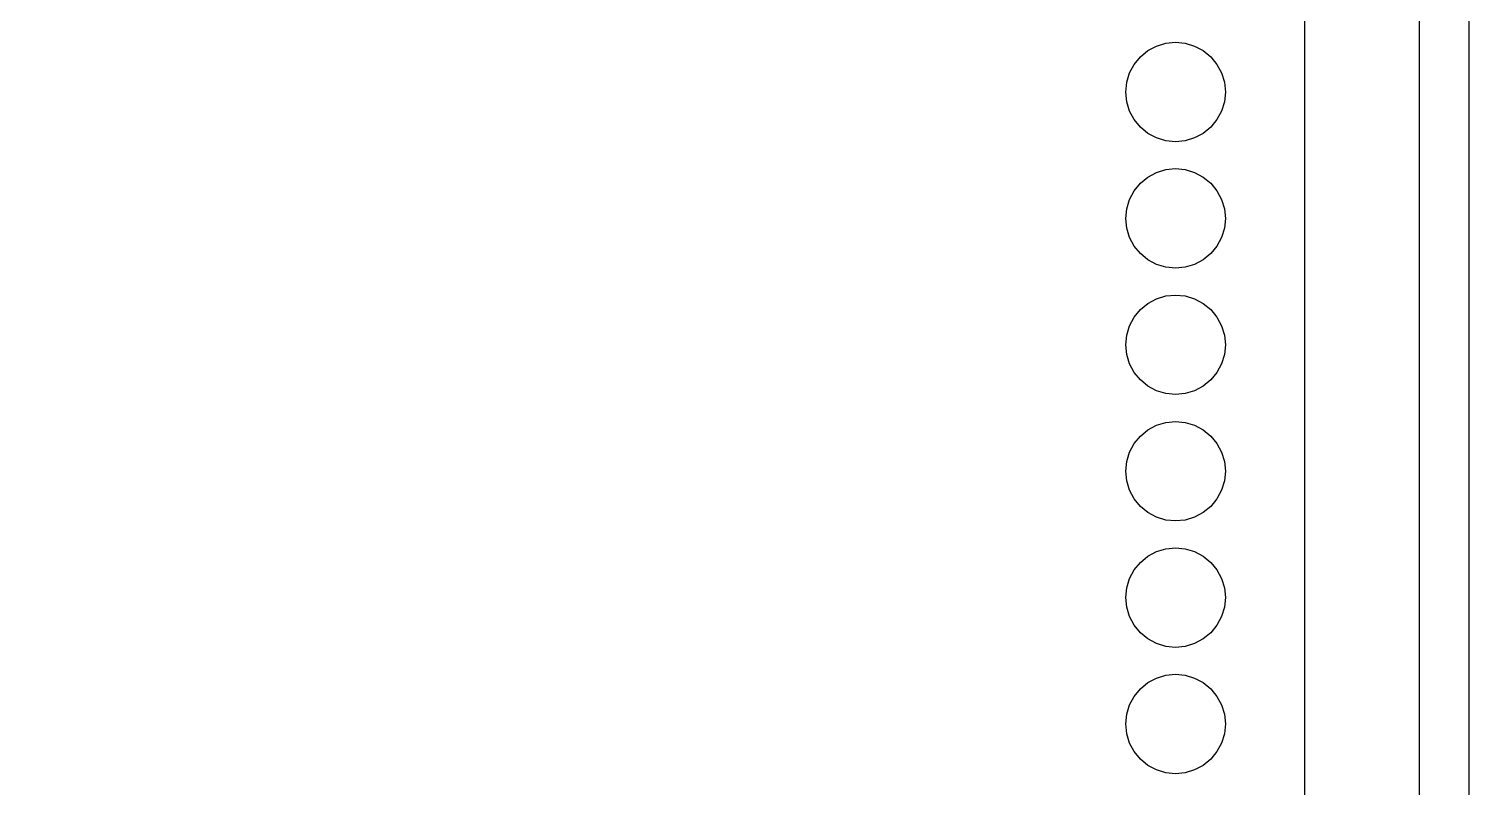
# Model space of a CAD drawing. Header units: millimetres. Extents: x 0 to 489, y -139 to 89.
# Drawn here: x 142.46 to 171.41, y -52.19 to -36.95 of the extents above; entities that cross this region are included whole.
import ezdxf

# ---------------------------------------------------------------- set-up
doc = ezdxf.new("R2010")
doc.units = ezdxf.units.MM
doc.header["$MEASUREMENT"] = 0
doc.layers.get('0').update_dxf_attribs({"linetype": 'CONTINUOUS'})
doc.layers.add('BLACK', color=7, linetype='CONTINUOUS')

msp = doc.modelspace()

# ---------------------------------------------------------------- linework, layer by layer
at = {"linetype": 'Continuous'}
for points in [[(106.41198, -65.94468), (167.41198, -65.94468, 0.41421356), (171.41198, -61.94468), (171.41198, -9.94468, 0.41421356), (167.41198, -5.94468), (106.41198, -5.94468, 0.41421356), (102.41198, -9.94468), (102.41198, -61.94468, 0.41421356)], [(106.41198, -64.94468), (167.41198, -64.94468, 0.41421356), (170.41198, -61.94468), (170.41198, -9.94468, 0.41421356), (167.41198, -6.94468), (106.41198, -6.94468, 0.41421356), (103.41198, -9.94468), (103.41198, -61.94468, 0.41421356)]]:
    msp.add_lwpolyline(points, format="xyb", close=True, dxfattribs=at)
at = {"layer": 'BLACK', "linetype": 'Continuous'}
for p, q in [((168.10024, -9.28422), (168.10024, -62.62422)), ((164.95424, -37.38772), (165.12724, -37.29532)), ((164.95424, -37.38772), (165.12724, -37.29532)), ((164.95424, -37.38772), (165.12724, -37.29532)), ((164.95424, -37.38772), (165.12724, -37.29532)), ((165.12724, -37.29532), (165.31524, -37.23842)), ((165.12724, -37.29532), (165.31524, -37.23842)), ((165.12724, -37.29532), (165.31524, -37.23842)), ((165.12724, -37.29532), (165.31524, -37.23842)), ((165.31524, -37.23842), (165.51024, -37.21922)), ((165.31524, -37.23842), (165.51024, -37.21922)), ((165.31524, -37.23842), (165.51024, -37.21922)), ((165.31524, -37.23842), (165.51024, -37.21922)), ((165.51024, -37.21922), (165.70524, -37.23842)), ((165.51024, -37.21922), (165.70524, -37.23842)), ((165.51024, -37.21922), (165.70524, -37.23842)), ((165.51024, -37.21922), (165.70524, -37.23842)), ((165.70524, -37.23842), (165.89324, -37.29532)), ((165.70524, -37.23842), (165.89324, -37.29532)), ((165.70524, -37.23842), (165.89324, -37.29532)), ((165.70524, -37.23842), (165.89324, -37.29532)), ((165.89324, -37.29532), (166.06624, -37.38772)), ((165.89324, -37.29532), (166.06624, -37.38772)), ((165.89324, -37.29532), (166.06624, -37.38772)), ((165.89324, -37.29532), (166.06624, -37.38772)), ((164.67924, -37.66362), (164.80324, -37.51212)), ((164.67924, -37.66362), (164.80324, -37.51212)), ((164.67924, -37.66362), (164.80324, -37.51212)), ((164.67924, -37.66362), (164.80324, -37.51212)), ((164.80324, -37.51212), (164.95424, -37.38772)), ((164.80324, -37.51212), (164.95424, -37.38772)), ((164.80324, -37.51212), (164.95424, -37.38772)), ((164.80324, -37.51212), (164.95424, -37.38772)), ((166.06624, -37.38772), (166.21724, -37.51212)), ((166.06624, -37.38772), (166.21724, -37.51212)), ((166.06624, -37.38772), (166.21724, -37.51212)), ((166.06624, -37.38772), (166.21724, -37.51212)), ((166.21724, -37.51212), (166.34124, -37.66362)), ((166.21724, -37.51212), (166.34124, -37.66362)), ((166.21724, -37.51212), (166.34124, -37.66362)), ((166.21724, -37.51212), (166.34124, -37.66362)), ((164.52924, -38.02412), (164.58624, -37.83652)), ((164.52924, -38.02412), (164.58624, -37.83652)), ((164.52924, -38.02412), (164.58624, -37.83652)), ((164.52924, -38.02412), (164.58624, -37.83652)), ((164.58624, -37.83652), (164.67924, -37.66362)), ((164.58624, -37.83652), (164.67924, -37.66362)), ((164.58624, -37.83652), (164.67924, -37.66362)), ((164.58624, -37.83652), (164.67924, -37.66362)), ((166.34124, -37.66362), (166.43424, -37.83652)), ((166.34124, -37.66362), (166.43424, -37.83652)), ((166.34124, -37.66362), (166.43424, -37.83652)), ((166.34124, -37.66362), (166.43424, -37.83652)), ((166.43424, -37.83652), (166.49124, -38.02412)), ((166.43424, -37.83652), (166.49124, -38.02412)), ((166.43424, -37.83652), (166.49124, -38.02412)), ((166.43424, -37.83652), (166.49124, -38.02412)), ((164.51024, -38.21922), (164.52924, -38.02412)), ((164.51024, -38.21922), (164.52924, -38.02412)), ((164.51024, -38.21922), (164.52924, -38.02412)), ((164.51024, -38.21922), (164.52924, -38.02412)), ((164.52924, -38.41432), (164.51024, -38.21922)), ((164.52924, -38.41432), (164.51024, -38.21922)), ((164.52924, -38.41432), (164.51024, -38.21922)), ((164.52924, -38.41432), (164.51024, -38.21922)), ((166.49124, -38.02412), (166.51024, -38.21922)), ((166.49124, -38.02412), (166.51024, -38.21922)), ((166.49124, -38.02412), (166.51024, -38.21922)), ((166.49124, -38.02412), (166.51024, -38.21922)), ((166.51024, -38.21922), (166.49124, -38.41432)), ((166.51024, -38.21922), (166.49124, -38.41432)), ((166.51024, -38.21922), (166.49124, -38.41432)), ((166.51024, -38.21922), (166.49124, -38.41432)), ((164.58624, -38.60192), (164.52924, -38.41432)), ((164.58624, -38.60192), (164.52924, -38.41432)), ((164.58624, -38.60192), (164.52924, -38.41432)), ((164.58624, -38.60192), (164.52924, -38.41432)), ((166.49124, -38.41432), (166.43424, -38.60192)), ((166.49124, -38.41432), (166.43424, -38.60192)), ((166.49124, -38.41432), (166.43424, -38.60192)), ((166.49124, -38.41432), (166.43424, -38.60192)), ((164.67924, -38.77482), (164.58624, -38.60192)), ((164.67924, -38.77482), (164.58624, -38.60192)), ((164.67924, -38.77482), (164.58624, -38.60192)), ((164.67924, -38.77482), (164.58624, -38.60192)), ((164.80324, -38.92632), (164.67924, -38.77482)), ((164.80324, -38.92632), (164.67924, -38.77482)), ((164.80324, -38.92632), (164.67924, -38.77482)), ((164.80324, -38.92632), (164.67924, -38.77482)), ((166.34124, -38.77482), (166.21724, -38.92632)), ((166.34124, -38.77482), (166.21724, -38.92632)), ((166.34124, -38.77482), (166.21724, -38.92632)), ((166.34124, -38.77482), (166.21724, -38.92632)), ((166.43424, -38.60192), (166.34124, -38.77482)), ((166.43424, -38.60192), (166.34124, -38.77482)), ((166.43424, -38.60192), (166.34124, -38.77482)), ((166.43424, -38.60192), (166.34124, -38.77482)), ((164.95424, -39.05072), (164.80324, -38.92632)), ((164.95424, -39.05072), (164.80324, -38.92632)), ((164.95424, -39.05072), (164.80324, -38.92632)), ((164.95424, -39.05072), (164.80324, -38.92632)), ((165.12724, -39.14312), (164.95424, -39.05072)), ((165.12724, -39.14312), (164.95424, -39.05072)), ((165.12724, -39.14312), (164.95424, -39.05072)), ((165.12724, -39.14312), (164.95424, -39.05072)), ((166.06624, -39.05072), (165.89324, -39.14312)), ((166.06624, -39.05072), (165.89324, -39.14312)), ((166.06624, -39.05072), (165.89324, -39.14312)), ((166.06624, -39.05072), (165.89324, -39.14312)), ((166.21724, -38.92632), (166.06624, -39.05072)), ((166.21724, -38.92632), (166.06624, -39.05072)), ((166.21724, -38.92632), (166.06624, -39.05072)), ((166.21724, -38.92632), (166.06624, -39.05072)), ((165.31524, -39.20002), (165.12724, -39.14312)), ((165.31524, -39.20002), (165.12724, -39.14312)), ((165.31524, -39.20002), (165.12724, -39.14312)), ((165.31524, -39.20002), (165.12724, -39.14312)), ((165.51024, -39.21922), (165.31524, -39.20002)), ((165.51024, -39.21922), (165.31524, -39.20002)), ((165.51024, -39.21922), (165.31524, -39.20002)), ((165.51024, -39.21922), (165.31524, -39.20002)), ((165.70524, -39.20002), (165.51024, -39.21922)), ((165.70524, -39.20002), (165.51024, -39.21922)), ((165.70524, -39.20002), (165.51024, -39.21922)), ((165.70524, -39.20002), (165.51024, -39.21922)), ((165.89324, -39.14312), (165.70524, -39.20002)), ((165.89324, -39.14312), (165.70524, -39.20002)), ((165.89324, -39.14312), (165.70524, -39.20002)), ((165.89324, -39.14312), (165.70524, -39.20002)), ((164.80324, -40.05212), (164.95424, -39.92772)), ((164.80324, -40.05212), (164.95424, -39.92772)), ((164.80324, -40.05212), (164.95424, -39.92772)), ((164.80324, -40.05212), (164.95424, -39.92772)), ((164.95424, -39.92772), (165.12724, -39.83532)), ((164.95424, -39.92772), (165.12724, -39.83532)), ((164.95424, -39.92772), (165.12724, -39.83532)), ((164.95424, -39.92772), (165.12724, -39.83532)), ((165.12724, -39.83532), (165.31524, -39.77842)), ((165.12724, -39.83532), (165.31524, -39.77842)), ((165.12724, -39.83532), (165.31524, -39.77842)), ((165.12724, -39.83532), (165.31524, -39.77842)), ((165.31524, -39.77842), (165.51024, -39.75922)), ((165.31524, -39.77842), (165.51024, -39.75922)), ((165.31524, -39.77842), (165.51024, -39.75922)), ((165.31524, -39.77842), (165.51024, -39.75922)), ((165.51024, -39.75922), (165.70524, -39.77842)), ((165.51024, -39.75922), (165.70524, -39.77842)), ((165.51024, -39.75922), (165.70524, -39.77842)), ((165.51024, -39.75922), (165.70524, -39.77842)), ((165.70524, -39.77842), (165.89324, -39.83532)), ((165.70524, -39.77842), (165.89324, -39.83532)), ((165.70524, -39.77842), (165.89324, -39.83532)), ((165.70524, -39.77842), (165.89324, -39.83532)), ((165.89324, -39.83532), (166.06624, -39.92772)), ((165.89324, -39.83532), (166.06624, -39.92772)), ((165.89324, -39.83532), (166.06624, -39.92772)), ((165.89324, -39.83532), (166.06624, -39.92772)), ((166.06624, -39.92772), (166.21724, -40.05212)), ((166.06624, -39.92772), (166.21724, -40.05212)), ((166.06624, -39.92772), (166.21724, -40.05212)), ((166.06624, -39.92772), (166.21724, -40.05212)), ((164.58624, -40.37652), (164.67924, -40.20362)), ((164.58624, -40.37652), (164.67924, -40.20362)), ((164.58624, -40.37652), (164.67924, -40.20362)), ((164.58624, -40.37652), (164.67924, -40.20362)), ((164.67924, -40.20362), (164.80324, -40.05212)), ((164.67924, -40.20362), (164.80324, -40.05212)), ((164.67924, -40.20362), (164.80324, -40.05212)), ((164.67924, -40.20362), (164.80324, -40.05212)), ((166.21724, -40.05212), (166.34124, -40.20362)), ((166.21724, -40.05212), (166.34124, -40.20362)), ((166.21724, -40.05212), (166.34124, -40.20362)), ((166.21724, -40.05212), (166.34124, -40.20362)), ((166.34124, -40.20362), (166.43424, -40.37652)), ((166.34124, -40.20362), (166.43424, -40.37652)), ((166.34124, -40.20362), (166.43424, -40.37652)), ((166.34124, -40.20362), (166.43424, -40.37652)), ((164.52924, -40.56412), (164.58624, -40.37652)), ((164.52924, -40.56412), (164.58624, -40.37652)), ((164.52924, -40.56412), (164.58624, -40.37652)), ((164.52924, -40.56412), (164.58624, -40.37652)), ((166.43424, -40.37652), (166.49124, -40.56412)), ((166.43424, -40.37652), (166.49124, -40.56412)), ((166.43424, -40.37652), (166.49124, -40.56412)), ((166.43424, -40.37652), (166.49124, -40.56412)), ((164.51024, -40.75922), (164.52924, -40.56412)), ((164.51024, -40.75922), (164.52924, -40.56412)), ((164.51024, -40.75922), (164.52924, -40.56412)), ((164.51024, -40.75922), (164.52924, -40.56412)), ((164.52924, -40.95432), (164.51024, -40.75922)), ((164.52924, -40.95432), (164.51024, -40.75922)), ((164.52924, -40.95432), (164.51024, -40.75922)), ((164.52924, -40.95432), (164.51024, -40.75922)), ((166.49124, -40.56412), (166.51024, -40.75922)), ((166.49124, -40.56412), (166.51024, -40.75922)), ((166.49124, -40.56412), (166.51024, -40.75922)), ((166.49124, -40.56412), (166.51024, -40.75922)), ((166.51024, -40.75922), (166.49124, -40.95432)), ((166.51024, -40.75922), (166.49124, -40.95432)), ((166.51024, -40.75922), (166.49124, -40.95432)), ((166.51024, -40.75922), (166.49124, -40.95432)), ((164.58624, -41.14192), (164.52924, -40.95432)), ((164.58624, -41.14192), (164.52924, -40.95432)), ((164.58624, -41.14192), (164.52924, -40.95432)), ((164.58624, -41.14192), (164.52924, -40.95432)), ((166.49124, -40.95432), (166.43424, -41.14192)), ((166.49124, -40.95432), (166.43424, -41.14192)), ((166.49124, -40.95432), (166.43424, -41.14192)), ((166.49124, -40.95432), (166.43424, -41.14192)), ((164.67924, -41.31482), (164.58624, -41.14192)), ((164.67924, -41.31482), (164.58624, -41.14192)), ((164.67924, -41.31482), (164.58624, -41.14192)), ((164.67924, -41.31482), (164.58624, -41.14192)), ((164.80324, -41.46632), (164.67924, -41.31482)), ((164.80324, -41.46632), (164.67924, -41.31482)), ((164.80324, -41.46632), (164.67924, -41.31482)), ((164.80324, -41.46632), (164.67924, -41.31482)), ((166.34124, -41.31482), (166.21724, -41.46632)), ((166.34124, -41.31482), (166.21724, -41.46632)), ((166.34124, -41.31482), (166.21724, -41.46632)), ((166.34124, -41.31482), (166.21724, -41.46632)), ((166.43424, -41.14192), (166.34124, -41.31482)), ((166.43424, -41.14192), (166.34124, -41.31482)), ((166.43424, -41.14192), (166.34124, -41.31482)), ((166.43424, -41.14192), (166.34124, -41.31482)), ((164.95424, -41.59072), (164.80324, -41.46632)), ((164.95424, -41.59072), (164.80324, -41.46632)), ((164.95424, -41.59072), (164.80324, -41.46632)), ((164.95424, -41.59072), (164.80324, -41.46632)), ((165.12724, -41.68312), (164.95424, -41.59072)), ((165.12724, -41.68312), (164.95424, -41.59072)), ((165.12724, -41.68312), (164.95424, -41.59072)), ((165.12724, -41.68312), (164.95424, -41.59072)), ((165.31524, -41.74002), (165.12724, -41.68312)), ((165.31524, -41.74002), (165.12724, -41.68312)), ((165.31524, -41.74002), (165.12724, -41.68312)), ((165.31524, -41.74002), (165.12724, -41.68312)), ((165.89324, -41.68312), (165.70524, -41.74002)), ((165.89324, -41.68312), (165.70524, -41.74002)), ((165.89324, -41.68312), (165.70524, -41.74002)), ((165.89324, -41.68312), (165.70524, -41.74002)), ((166.06624, -41.59072), (165.89324, -41.68312)), ((166.06624, -41.59072), (165.89324, -41.68312)), ((166.06624, -41.59072), (165.89324, -41.68312)), ((166.06624, -41.59072), (165.89324, -41.68312)), ((166.21724, -41.46632), (166.06624, -41.59072)), ((166.21724, -41.46632), (166.06624, -41.59072)), ((166.21724, -41.46632), (166.06624, -41.59072)), ((166.21724, -41.46632), (166.06624, -41.59072)), ((165.51024, -41.75922), (165.31524, -41.74002)), ((165.51024, -41.75922), (165.31524, -41.74002)), ((165.51024, -41.75922), (165.31524, -41.74002)), ((165.51024, -41.75922), (165.31524, -41.74002)), ((165.70524, -41.74002), (165.51024, -41.75922)), ((165.70524, -41.74002), (165.51024, -41.75922)), ((165.70524, -41.74002), (165.51024, -41.75922)), ((165.70524, -41.74002), (165.51024, -41.75922)), ((164.80324, -42.59212), (164.95424, -42.46772)), ((164.80324, -42.59212), (164.95424, -42.46772)), ((164.80324, -42.59212), (164.95424, -42.46772)), ((164.80324, -42.59212), (164.95424, -42.46772)), ((164.95424, -42.46772), (165.12724, -42.37532)), ((164.95424, -42.46772), (165.12724, -42.37532)), ((164.95424, -42.46772), (165.12724, -42.37532)), ((164.95424, -42.46772), (165.12724, -42.37532)), ((165.12724, -42.37532), (165.31524, -42.31842)), ((165.12724, -42.37532), (165.31524, -42.31842)), ((165.12724, -42.37532), (165.31524, -42.31842)), ((165.12724, -42.37532), (165.31524, -42.31842)), ((165.31524, -42.31842), (165.51024, -42.29922)), ((165.31524, -42.31842), (165.51024, -42.29922)), ((165.31524, -42.31842), (165.51024, -42.29922)), ((165.31524, -42.31842), (165.51024, -42.29922)), ((165.51024, -42.29922), (165.70524, -42.31842)), ((165.51024, -42.29922), (165.70524, -42.31842)), ((165.51024, -42.29922), (165.70524, -42.31842)), ((165.51024, -42.29922), (165.70524, -42.31842)), ((165.70524, -42.31842), (165.89324, -42.37532)), ((165.70524, -42.31842), (165.89324, -42.37532)), ((165.70524, -42.31842), (165.89324, -42.37532)), ((165.70524, -42.31842), (165.89324, -42.37532)), ((165.89324, -42.37532), (166.06624, -42.46772)), ((165.89324, -42.37532), (166.06624, -42.46772)), ((165.89324, -42.37532), (166.06624, -42.46772)), ((165.89324, -42.37532), (166.06624, -42.46772)), ((166.06624, -42.46772), (166.21724, -42.59212)), ((166.06624, -42.46772), (166.21724, -42.59212)), ((166.06624, -42.46772), (166.21724, -42.59212)), ((166.06624, -42.46772), (166.21724, -42.59212)), ((164.58624, -42.91652), (164.67924, -42.74362)), ((164.58624, -42.91652), (164.67924, -42.74362)), ((164.58624, -42.91652), (164.67924, -42.74362)), ((164.58624, -42.91652), (164.67924, -42.74362)), ((164.67924, -42.74362), (164.80324, -42.59212)), ((164.67924, -42.74362), (164.80324, -42.59212)), ((164.67924, -42.74362), (164.80324, -42.59212)), ((164.67924, -42.74362), (164.80324, -42.59212)), ((166.21724, -42.59212), (166.34124, -42.74362)), ((166.21724, -42.59212), (166.34124, -42.74362)), ((166.21724, -42.59212), (166.34124, -42.74362)), ((166.21724, -42.59212), (166.34124, -42.74362)), ((166.34124, -42.74362), (166.43424, -42.91652)), ((166.34124, -42.74362), (166.43424, -42.91652)), ((166.34124, -42.74362), (166.43424, -42.91652)), ((166.34124, -42.74362), (166.43424, -42.91652)), ((164.51024, -43.29922), (164.52924, -43.10412)), ((164.51024, -43.29922), (164.52924, -43.10412)), ((164.51024, -43.29922), (164.52924, -43.10412)), ((164.51024, -43.29922), (164.52924, -43.10412)), ((164.52924, -43.10412), (164.58624, -42.91652)), ((164.52924, -43.10412), (164.58624, -42.91652)), ((164.52924, -43.10412), (164.58624, -42.91652)), ((164.52924, -43.10412), (164.58624, -42.91652)), ((166.43424, -42.91652), (166.49124, -43.10412)), ((166.43424, -42.91652), (166.49124, -43.10412)), ((166.43424, -42.91652), (166.49124, -43.10412)), ((166.43424, -42.91652), (166.49124, -43.10412)), ((166.49124, -43.10412), (166.51024, -43.29922)), ((166.49124, -43.10412), (166.51024, -43.29922)), ((166.49124, -43.10412), (166.51024, -43.29922)), ((166.49124, -43.10412), (166.51024, -43.29922)), ((164.52924, -43.49432), (164.51024, -43.29922)), ((164.52924, -43.49432), (164.51024, -43.29922)), ((164.52924, -43.49432), (164.51024, -43.29922)), ((164.52924, -43.49432), (164.51024, -43.29922)), ((166.51024, -43.29922), (166.49124, -43.49432)), ((166.51024, -43.29922), (166.49124, -43.49432)), ((166.51024, -43.29922), (166.49124, -43.49432)), ((166.51024, -43.29922), (166.49124, -43.49432)), ((164.58624, -43.68192), (164.52924, -43.49432)), ((164.58624, -43.68192), (164.52924, -43.49432)), ((164.58624, -43.68192), (164.52924, -43.49432)), ((164.58624, -43.68192), (164.52924, -43.49432)), ((164.67924, -43.85482), (164.58624, -43.68192)), ((164.67924, -43.85482), (164.58624, -43.68192)), ((164.67924, -43.85482), (164.58624, -43.68192)), ((164.67924, -43.85482), (164.58624, -43.68192)), ((166.43424, -43.68192), (166.34124, -43.85482)), ((166.43424, -43.68192), (166.34124, -43.85482)), ((166.43424, -43.68192), (166.34124, -43.85482)), ((166.43424, -43.68192), (166.34124, -43.85482)), ((166.49124, -43.49432), (166.43424, -43.68192)), ((166.49124, -43.49432), (166.43424, -43.68192)), ((166.49124, -43.49432), (166.43424, -43.68192)), ((166.49124, -43.49432), (166.43424, -43.68192)), ((164.80324, -44.00632), (164.67924, -43.85482)), ((164.80324, -44.00632), (164.67924, -43.85482)), ((164.80324, -44.00632), (164.67924, -43.85482)), ((164.80324, -44.00632), (164.67924, -43.85482)), ((164.95424, -44.13072), (164.80324, -44.00632)), ((164.95424, -44.13072), (164.80324, -44.00632)), ((164.95424, -44.13072), (164.80324, -44.00632)), ((164.95424, -44.13072), (164.80324, -44.00632)), ((166.21724, -44.00632), (166.06624, -44.13072)), ((166.21724, -44.00632), (166.06624, -44.13072)), ((166.21724, -44.00632), (166.06624, -44.13072)), ((166.21724, -44.00632), (166.06624, -44.13072)), ((166.34124, -43.85482), (166.21724, -44.00632)), ((166.34124, -43.85482), (166.21724, -44.00632)), ((166.34124, -43.85482), (166.21724, -44.00632)), ((166.34124, -43.85482), (166.21724, -44.00632)), ((165.12724, -44.22312), (164.95424, -44.13072)), ((165.12724, -44.22312), (164.95424, -44.13072)), ((165.12724, -44.22312), (164.95424, -44.13072)), ((165.12724, -44.22312), (164.95424, -44.13072)), ((165.31524, -44.28002), (165.12724, -44.22312)), ((165.31524, -44.28002), (165.12724, -44.22312)), ((165.31524, -44.28002), (165.12724, -44.22312)), ((165.31524, -44.28002), (165.12724, -44.22312)), ((165.51024, -44.29922), (165.31524, -44.28002)), ((165.51024, -44.29922), (165.31524, -44.28002)), ((165.51024, -44.29922), (165.31524, -44.28002)), ((165.51024, -44.29922), (165.31524, -44.28002)), ((165.70524, -44.28002), (165.51024, -44.29922)), ((165.70524, -44.28002), (165.51024, -44.29922)), ((165.70524, -44.28002), (165.51024, -44.29922)), ((165.70524, -44.28002), (165.51024, -44.29922)), ((165.89324, -44.22312), (165.70524, -44.28002)), ((165.89324, -44.22312), (165.70524, -44.28002)), ((165.89324, -44.22312), (165.70524, -44.28002)), ((165.89324, -44.22312), (165.70524, -44.28002)), ((166.06624, -44.13072), (165.89324, -44.22312)), ((166.06624, -44.13072), (165.89324, -44.22312)), ((166.06624, -44.13072), (165.89324, -44.22312)), ((166.06624, -44.13072), (165.89324, -44.22312)), ((165.12724, -44.91532), (165.31524, -44.85842)), ((165.12724, -44.91532), (165.31524, -44.85842)), ((165.12724, -44.91532), (165.31524, -44.85842)), ((165.12724, -44.91532), (165.31524, -44.85842)), ((165.31524, -44.85842), (165.51024, -44.83922)), ((165.31524, -44.85842), (165.51024, -44.83922)), ((165.31524, -44.85842), (165.51024, -44.83922)), ((165.31524, -44.85842), (165.51024, -44.83922)), ((165.51024, -44.83922), (165.70524, -44.85842)), ((165.51024, -44.83922), (165.70524, -44.85842)), ((165.51024, -44.83922), (165.70524, -44.85842)), ((165.51024, -44.83922), (165.70524, -44.85842)), ((165.70524, -44.85842), (165.89324, -44.91532)), ((165.70524, -44.85842), (165.89324, -44.91532)), ((165.70524, -44.85842), (165.89324, -44.91532)), ((165.70524, -44.85842), (165.89324, -44.91532)), ((164.67924, -45.28362), (164.80324, -45.13212)), ((164.67924, -45.28362), (164.80324, -45.13212)), ((164.67924, -45.28362), (164.80324, -45.13212)), ((164.67924, -45.28362), (164.80324, -45.13212)), ((164.80324, -45.13212), (164.95424, -45.00772)), ((164.80324, -45.13212), (164.95424, -45.00772)), ((164.80324, -45.13212), (164.95424, -45.00772)), ((164.80324, -45.13212), (164.95424, -45.00772)), ((164.95424, -45.00772), (165.12724, -44.91532)), ((164.95424, -45.00772), (165.12724, -44.91532)), ((164.95424, -45.00772), (165.12724, -44.91532)), ((164.95424, -45.00772), (165.12724, -44.91532)), ((165.89324, -44.91532), (166.06624, -45.00772)), ((165.89324, -44.91532), (166.06624, -45.00772)), ((165.89324, -44.91532), (166.06624, -45.00772)), ((165.89324, -44.91532), (166.06624, -45.00772)), ((166.06624, -45.00772), (166.21724, -45.13212)), ((166.06624, -45.00772), (166.21724, -45.13212)), ((166.06624, -45.00772), (166.21724, -45.13212)), ((166.06624, -45.00772), (166.21724, -45.13212)), ((166.21724, -45.13212), (166.34124, -45.28362)), ((166.21724, -45.13212), (166.34124, -45.28362)), ((166.21724, -45.13212), (166.34124, -45.28362)), ((166.21724, -45.13212), (166.34124, -45.28362)), ((164.52924, -45.64412), (164.58624, -45.45652)), ((164.52924, -45.64412), (164.58624, -45.45652)), ((164.52924, -45.64412), (164.58624, -45.45652)), ((164.52924, -45.64412), (164.58624, -45.45652)), ((164.58624, -45.45652), (164.67924, -45.28362)), ((164.58624, -45.45652), (164.67924, -45.28362)), ((164.58624, -45.45652), (164.67924, -45.28362)), ((164.58624, -45.45652), (164.67924, -45.28362)), ((166.34124, -45.28362), (166.43424, -45.45652)), ((166.34124, -45.28362), (166.43424, -45.45652)), ((166.34124, -45.28362), (166.43424, -45.45652)), ((166.34124, -45.28362), (166.43424, -45.45652)), ((166.43424, -45.45652), (166.49124, -45.64412)), ((166.43424, -45.45652), (166.49124, -45.64412)), ((166.43424, -45.45652), (166.49124, -45.64412)), ((166.43424, -45.45652), (166.49124, -45.64412)), ((164.51024, -45.83922), (164.52924, -45.64412)), ((164.51024, -45.83922), (164.52924, -45.64412)), ((164.51024, -45.83922), (164.52924, -45.64412)), ((164.51024, -45.83922), (164.52924, -45.64412)), ((166.49124, -45.64412), (166.51024, -45.83922)), ((166.49124, -45.64412), (166.51024, -45.83922)), ((166.49124, -45.64412), (166.51024, -45.83922)), ((166.49124, -45.64412), (166.51024, -45.83922)), ((164.52924, -46.03432), (164.51024, -45.83922)), ((164.52924, -46.03432), (164.51024, -45.83922)), ((164.52924, -46.03432), (164.51024, -45.83922)), ((164.52924, -46.03432), (164.51024, -45.83922)), ((164.58624, -46.22192), (164.52924, -46.03432)), ((164.58624, -46.22192), (164.52924, -46.03432)), ((164.58624, -46.22192), (164.52924, -46.03432)), ((164.58624, -46.22192), (164.52924, -46.03432)), ((166.49124, -46.03432), (166.43424, -46.22192)), ((166.49124, -46.03432), (166.43424, -46.22192)), ((166.49124, -46.03432), (166.43424, -46.22192)), ((166.49124, -46.03432), (166.43424, -46.22192)), ((166.51024, -45.83922), (166.49124, -46.03432)), ((166.51024, -45.83922), (166.49124, -46.03432)), ((166.51024, -45.83922), (166.49124, -46.03432)), ((166.51024, -45.83922), (166.49124, -46.03432)), ((164.67924, -46.39482), (164.58624, -46.22192)), ((164.67924, -46.39482), (164.58624, -46.22192)), ((164.67924, -46.39482), (164.58624, -46.22192)), ((164.67924, -46.39482), (164.58624, -46.22192)), ((166.43424, -46.22192), (166.34124, -46.39482)), ((166.43424, -46.22192), (166.34124, -46.39482)), ((166.43424, -46.22192), (166.34124, -46.39482)), ((166.43424, -46.22192), (166.34124, -46.39482)), ((164.80324, -46.54632), (164.67924, -46.39482)), ((164.80324, -46.54632), (164.67924, -46.39482)), ((164.80324, -46.54632), (164.67924, -46.39482)), ((164.80324, -46.54632), (164.67924, -46.39482)), ((164.95424, -46.67072), (164.80324, -46.54632)), ((164.95424, -46.67072), (164.80324, -46.54632)), ((164.95424, -46.67072), (164.80324, -46.54632)), ((164.95424, -46.67072), (164.80324, -46.54632)), ((166.21724, -46.54632), (166.06624, -46.67072)), ((166.21724, -46.54632), (166.06624, -46.67072)), ((166.21724, -46.54632), (166.06624, -46.67072)), ((166.21724, -46.54632), (166.06624, -46.67072)), ((166.34124, -46.39482), (166.21724, -46.54632)), ((166.34124, -46.39482), (166.21724, -46.54632)), ((166.34124, -46.39482), (166.21724, -46.54632)), ((166.34124, -46.39482), (166.21724, -46.54632)), ((165.12724, -46.76312), (164.95424, -46.67072)), ((165.12724, -46.76312), (164.95424, -46.67072)), ((165.12724, -46.76312), (164.95424, -46.67072)), ((165.12724, -46.76312), (164.95424, -46.67072)), ((165.31524, -46.82002), (165.12724, -46.76312)), ((165.31524, -46.82002), (165.12724, -46.76312)), ((165.31524, -46.82002), (165.12724, -46.76312)), ((165.31524, -46.82002), (165.12724, -46.76312)), ((165.51024, -46.83922), (165.31524, -46.82002)), ((165.51024, -46.83922), (165.31524, -46.82002)), ((165.51024, -46.83922), (165.31524, -46.82002)), ((165.51024, -46.83922), (165.31524, -46.82002)), ((165.70524, -46.82002), (165.51024, -46.83922)), ((165.70524, -46.82002), (165.51024, -46.83922)), ((165.70524, -46.82002), (165.51024, -46.83922)), ((165.70524, -46.82002), (165.51024, -46.83922)), ((165.89324, -46.76312), (165.70524, -46.82002)), ((165.89324, -46.76312), (165.70524, -46.82002)), ((165.89324, -46.76312), (165.70524, -46.82002)), ((165.89324, -46.76312), (165.70524, -46.82002)), ((166.06624, -46.67072), (165.89324, -46.76312)), ((166.06624, -46.67072), (165.89324, -46.76312)), ((166.06624, -46.67072), (165.89324, -46.76312)), ((166.06624, -46.67072), (165.89324, -46.76312)), ((164.95424, -47.54772), (165.12724, -47.45532)), ((164.95424, -47.54772), (165.12724, -47.45532)), ((164.95424, -47.54772), (165.12724, -47.45532)), ((164.95424, -47.54772), (165.12724, -47.45532)), ((165.12724, -47.45532), (165.31524, -47.39842)), ((165.12724, -47.45532), (165.31524, -47.39842)), ((165.12724, -47.45532), (165.31524, -47.39842)), ((165.12724, -47.45532), (165.31524, -47.39842)), ((165.31524, -47.39842), (165.51024, -47.37922)), ((165.31524, -47.39842), (165.51024, -47.37922)), ((165.31524, -47.39842), (165.51024, -47.37922)), ((165.31524, -47.39842), (165.51024, -47.37922)), ((165.51024, -47.37922), (165.70524, -47.39842)), ((165.51024, -47.37922), (165.70524, -47.39842)), ((165.51024, -47.37922), (165.70524, -47.39842)), ((165.51024, -47.37922), (165.70524, -47.39842)), ((165.70524, -47.39842), (165.89324, -47.45532)), ((165.70524, -47.39842), (165.89324, -47.45532)), ((165.70524, -47.39842), (165.89324, -47.45532)), ((165.70524, -47.39842), (165.89324, -47.45532)), ((165.89324, -47.45532), (166.06624, -47.54772)), ((165.89324, -47.45532), (166.06624, -47.54772)), ((165.89324, -47.45532), (166.06624, -47.54772)), ((165.89324, -47.45532), (166.06624, -47.54772)), ((164.67924, -47.82362), (164.80324, -47.67212)), ((164.67924, -47.82362), (164.80324, -47.67212)), ((164.67924, -47.82362), (164.80324, -47.67212)), ((164.67924, -47.82362), (164.80324, -47.67212)), ((164.80324, -47.67212), (164.95424, -47.54772)), ((164.80324, -47.67212), (164.95424, -47.54772)), ((164.80324, -47.67212), (164.95424, -47.54772)), ((164.80324, -47.67212), (164.95424, -47.54772)), ((166.06624, -47.54772), (166.21724, -47.67212)), ((166.06624, -47.54772), (166.21724, -47.67212)), ((166.06624, -47.54772), (166.21724, -47.67212)), ((166.06624, -47.54772), (166.21724, -47.67212)), ((166.21724, -47.67212), (166.34124, -47.82362)), ((166.21724, -47.67212), (166.34124, -47.82362)), ((166.21724, -47.67212), (166.34124, -47.82362)), ((166.21724, -47.67212), (166.34124, -47.82362)), ((164.52924, -48.18412), (164.58624, -47.99652)), ((164.52924, -48.18412), (164.58624, -47.99652)), ((164.52924, -48.18412), (164.58624, -47.99652)), ((164.52924, -48.18412), (164.58624, -47.99652)), ((164.58624, -47.99652), (164.67924, -47.82362)), ((164.58624, -47.99652), (164.67924, -47.82362)), ((164.58624, -47.99652), (164.67924, -47.82362)), ((164.58624, -47.99652), (164.67924, -47.82362)), ((166.34124, -47.82362), (166.43424, -47.99652)), ((166.34124, -47.82362), (166.43424, -47.99652)), ((166.34124, -47.82362), (166.43424, -47.99652)), ((166.34124, -47.82362), (166.43424, -47.99652)), ((166.43424, -47.99652), (166.49124, -48.18412)), ((166.43424, -47.99652), (166.49124, -48.18412)), ((166.43424, -47.99652), (166.49124, -48.18412)), ((166.43424, -47.99652), (166.49124, -48.18412)), ((164.51024, -48.37922), (164.52924, -48.18412)), ((164.51024, -48.37922), (164.52924, -48.18412)), ((164.51024, -48.37922), (164.52924, -48.18412)), ((164.51024, -48.37922), (164.52924, -48.18412)), ((166.49124, -48.18412), (166.51024, -48.37922)), ((166.49124, -48.18412), (166.51024, -48.37922)), ((166.49124, -48.18412), (166.51024, -48.37922)), ((166.49124, -48.18412), (166.51024, -48.37922)), ((164.52924, -48.57432), (164.51024, -48.37922)), ((164.52924, -48.57432), (164.51024, -48.37922)), ((164.52924, -48.57432), (164.51024, -48.37922)), ((164.52924, -48.57432), (164.51024, -48.37922)), ((164.58624, -48.76192), (164.52924, -48.57432)), ((164.58624, -48.76192), (164.52924, -48.57432)), ((164.58624, -48.76192), (164.52924, -48.57432)), ((164.58624, -48.76192), (164.52924, -48.57432)), ((166.49124, -48.57432), (166.43424, -48.76192)), ((166.49124, -48.57432), (166.43424, -48.76192)), ((166.49124, -48.57432), (166.43424, -48.76192)), ((166.49124, -48.57432), (166.43424, -48.76192)), ((166.51024, -48.37922), (166.49124, -48.57432)), ((166.51024, -48.37922), (166.49124, -48.57432)), ((166.51024, -48.37922), (166.49124, -48.57432)), ((166.51024, -48.37922), (166.49124, -48.57432)), ((164.67924, -48.93482), (164.58624, -48.76192)), ((164.67924, -48.93482), (164.58624, -48.76192)), ((164.67924, -48.93482), (164.58624, -48.76192)), ((164.67924, -48.93482), (164.58624, -48.76192)), ((166.43424, -48.76192), (166.34124, -48.93482)), ((166.43424, -48.76192), (166.34124, -48.93482)), ((166.43424, -48.76192), (166.34124, -48.93482)), ((166.43424, -48.76192), (166.34124, -48.93482)), ((164.80324, -49.08632), (164.67924, -48.93482)), ((164.80324, -49.08632), (164.67924, -48.93482)), ((164.80324, -49.08632), (164.67924, -48.93482)), ((164.80324, -49.08632), (164.67924, -48.93482)), ((164.95424, -49.21072), (164.80324, -49.08632)), ((164.95424, -49.21072), (164.80324, -49.08632)), ((164.95424, -49.21072), (164.80324, -49.08632)), ((164.95424, -49.21072), (164.80324, -49.08632)), ((165.12724, -49.30312), (164.95424, -49.21072)), ((165.12724, -49.30312), (164.95424, -49.21072)), ((165.12724, -49.30312), (164.95424, -49.21072)), ((165.12724, -49.30312), (164.95424, -49.21072)), ((166.06624, -49.21072), (165.89324, -49.30312)), ((166.06624, -49.21072), (165.89324, -49.30312)), ((166.06624, -49.21072), (165.89324, -49.30312)), ((166.06624, -49.21072), (165.89324, -49.30312)), ((166.21724, -49.08632), (166.06624, -49.21072)), ((166.21724, -49.08632), (166.06624, -49.21072)), ((166.21724, -49.08632), (166.06624, -49.21072)), ((166.21724, -49.08632), (166.06624, -49.21072)), ((166.34124, -48.93482), (166.21724, -49.08632)), ((166.34124, -48.93482), (166.21724, -49.08632)), ((166.34124, -48.93482), (166.21724, -49.08632)), ((166.34124, -48.93482), (166.21724, -49.08632)), ((165.31524, -49.36002), (165.12724, -49.30312)), ((165.31524, -49.36002), (165.12724, -49.30312)), ((165.31524, -49.36002), (165.12724, -49.30312)), ((165.31524, -49.36002), (165.12724, -49.30312)), ((165.51024, -49.37922), (165.31524, -49.36002)), ((165.51024, -49.37922), (165.31524, -49.36002)), ((165.51024, -49.37922), (165.31524, -49.36002)), ((165.51024, -49.37922), (165.31524, -49.36002)), ((165.70524, -49.36002), (165.51024, -49.37922)), ((165.70524, -49.36002), (165.51024, -49.37922)), ((165.70524, -49.36002), (165.51024, -49.37922)), ((165.70524, -49.36002), (165.51024, -49.37922)), ((165.89324, -49.30312), (165.70524, -49.36002)), ((165.89324, -49.30312), (165.70524, -49.36002)), ((165.89324, -49.30312), (165.70524, -49.36002)), ((165.89324, -49.30312), (165.70524, -49.36002)), ((164.80324, -50.21212), (164.95424, -50.08772)), ((164.80324, -50.21212), (164.95424, -50.08772)), ((164.80324, -50.21212), (164.95424, -50.08772)), ((164.80324, -50.21212), (164.95424, -50.08772)), ((164.95424, -50.08772), (165.12724, -49.99532)), ((164.95424, -50.08772), (165.12724, -49.99532)), ((164.95424, -50.08772), (165.12724, -49.99532)), ((164.95424, -50.08772), (165.12724, -49.99532)), ((165.12724, -49.99532), (165.31524, -49.93842)), ((165.12724, -49.99532), (165.31524, -49.93842)), ((165.12724, -49.99532), (165.31524, -49.93842)), ((165.12724, -49.99532), (165.31524, -49.93842)), ((165.31524, -49.93842), (165.51024, -49.91922)), ((165.31524, -49.93842), (165.51024, -49.91922)), ((165.31524, -49.93842), (165.51024, -49.91922)), ((165.31524, -49.93842), (165.51024, -49.91922)), ((165.51024, -49.91922), (165.70524, -49.93842)), ((165.51024, -49.91922), (165.70524, -49.93842)), ((165.51024, -49.91922), (165.70524, -49.93842)), ((165.51024, -49.91922), (165.70524, -49.93842)), ((165.70524, -49.93842), (165.89324, -49.99532)), ((165.70524, -49.93842), (165.89324, -49.99532)), ((165.70524, -49.93842), (165.89324, -49.99532)), ((165.70524, -49.93842), (165.89324, -49.99532)), ((165.89324, -49.99532), (166.06624, -50.08772)), ((165.89324, -49.99532), (166.06624, -50.08772)), ((165.89324, -49.99532), (166.06624, -50.08772)), ((165.89324, -49.99532), (166.06624, -50.08772)), ((166.06624, -50.08772), (166.21724, -50.21212)), ((166.06624, -50.08772), (166.21724, -50.21212)), ((166.06624, -50.08772), (166.21724, -50.21212)), ((166.06624, -50.08772), (166.21724, -50.21212)), ((164.58624, -50.53652), (164.67924, -50.36362)), ((164.58624, -50.53652), (164.67924, -50.36362)), ((164.58624, -50.53652), (164.67924, -50.36362)), ((164.58624, -50.53652), (164.67924, -50.36362)), ((164.67924, -50.36362), (164.80324, -50.21212)), ((164.67924, -50.36362), (164.80324, -50.21212)), ((164.67924, -50.36362), (164.80324, -50.21212)), ((164.67924, -50.36362), (164.80324, -50.21212)), ((166.21724, -50.21212), (166.34124, -50.36362)), ((166.21724, -50.21212), (166.34124, -50.36362)), ((166.21724, -50.21212), (166.34124, -50.36362)), ((166.21724, -50.21212), (166.34124, -50.36362)), ((166.34124, -50.36362), (166.43424, -50.53652)), ((166.34124, -50.36362), (166.43424, -50.53652)), ((166.34124, -50.36362), (166.43424, -50.53652)), ((166.34124, -50.36362), (166.43424, -50.53652)), ((164.52924, -50.72412), (164.58624, -50.53652)), ((164.52924, -50.72412), (164.58624, -50.53652)), ((164.52924, -50.72412), (164.58624, -50.53652)), ((164.52924, -50.72412), (164.58624, -50.53652)), ((166.43424, -50.53652), (166.49124, -50.72412)), ((166.43424, -50.53652), (166.49124, -50.72412)), ((166.43424, -50.53652), (166.49124, -50.72412)), ((166.43424, -50.53652), (166.49124, -50.72412)), ((164.51024, -50.91922), (164.52924, -50.72412)), ((164.51024, -50.91922), (164.52924, -50.72412)), ((164.51024, -50.91922), (164.52924, -50.72412)), ((164.51024, -50.91922), (164.52924, -50.72412)), ((164.52924, -51.11432), (164.51024, -50.91922)), ((164.52924, -51.11432), (164.51024, -50.91922)), ((164.52924, -51.11432), (164.51024, -50.91922)), ((164.52924, -51.11432), (164.51024, -50.91922)), ((166.49124, -50.72412), (166.51024, -50.91922)), ((166.49124, -50.72412), (166.51024, -50.91922)), ((166.49124, -50.72412), (166.51024, -50.91922)), ((166.49124, -50.72412), (166.51024, -50.91922)), ((166.51024, -50.91922), (166.49124, -51.11432)), ((166.51024, -50.91922), (166.49124, -51.11432)), ((166.51024, -50.91922), (166.49124, -51.11432)), ((166.51024, -50.91922), (166.49124, -51.11432)), ((164.58624, -51.30192), (164.52924, -51.11432)), ((164.58624, -51.30192), (164.52924, -51.11432)), ((164.58624, -51.30192), (164.52924, -51.11432)), ((164.58624, -51.30192), (164.52924, -51.11432)), ((166.49124, -51.11432), (166.43424, -51.30192)), ((166.49124, -51.11432), (166.43424, -51.30192)), ((166.49124, -51.11432), (166.43424, -51.30192)), ((166.49124, -51.11432), (166.43424, -51.30192)), ((164.67924, -51.47482), (164.58624, -51.30192)), ((164.67924, -51.47482), (164.58624, -51.30192)), ((164.67924, -51.47482), (164.58624, -51.30192)), ((164.67924, -51.47482), (164.58624, -51.30192)), ((164.80324, -51.62632), (164.67924, -51.47482)), ((164.80324, -51.62632), (164.67924, -51.47482)), ((164.80324, -51.62632), (164.67924, -51.47482)), ((164.80324, -51.62632), (164.67924, -51.47482)), ((166.34124, -51.47482), (166.21724, -51.62632)), ((166.34124, -51.47482), (166.21724, -51.62632)), ((166.34124, -51.47482), (166.21724, -51.62632)), ((166.34124, -51.47482), (166.21724, -51.62632)), ((166.43424, -51.30192), (166.34124, -51.47482)), ((166.43424, -51.30192), (166.34124, -51.47482)), ((166.43424, -51.30192), (166.34124, -51.47482)), ((166.43424, -51.30192), (166.34124, -51.47482)), ((164.95424, -51.75072), (164.80324, -51.62632)), ((164.95424, -51.75072), (164.80324, -51.62632)), ((164.95424, -51.75072), (164.80324, -51.62632)), ((164.95424, -51.75072), (164.80324, -51.62632)), ((165.12724, -51.84312), (164.95424, -51.75072)), ((165.12724, -51.84312), (164.95424, -51.75072)), ((165.12724, -51.84312), (164.95424, -51.75072)), ((165.12724, -51.84312), (164.95424, -51.75072)), ((166.06624, -51.75072), (165.89324, -51.84312)), ((166.06624, -51.75072), (165.89324, -51.84312)), ((166.06624, -51.75072), (165.89324, -51.84312)), ((166.06624, -51.75072), (165.89324, -51.84312)), ((166.21724, -51.62632), (166.06624, -51.75072)), ((166.21724, -51.62632), (166.06624, -51.75072)), ((166.21724, -51.62632), (166.06624, -51.75072)), ((166.21724, -51.62632), (166.06624, -51.75072)), ((165.31524, -51.90002), (165.12724, -51.84312)), ((165.31524, -51.90002), (165.12724, -51.84312)), ((165.31524, -51.90002), (165.12724, -51.84312)), ((165.31524, -51.90002), (165.12724, -51.84312)), ((165.51024, -51.91922), (165.31524, -51.90002)), ((165.51024, -51.91922), (165.31524, -51.90002)), ((165.51024, -51.91922), (165.31524, -51.90002)), ((165.51024, -51.91922), (165.31524, -51.90002)), ((165.70524, -51.90002), (165.51024, -51.91922)), ((165.70524, -51.90002), (165.51024, -51.91922)), ((165.70524, -51.90002), (165.51024, -51.91922)), ((165.70524, -51.90002), (165.51024, -51.91922)), ((165.89324, -51.84312), (165.70524, -51.90002)), ((165.89324, -51.84312), (165.70524, -51.90002)), ((165.89324, -51.84312), (165.70524, -51.90002)), ((165.89324, -51.84312), (165.70524, -51.90002))]:
    msp.add_line(p, q, dxfattribs=at)

doc.saveas('drawing.dxf')
